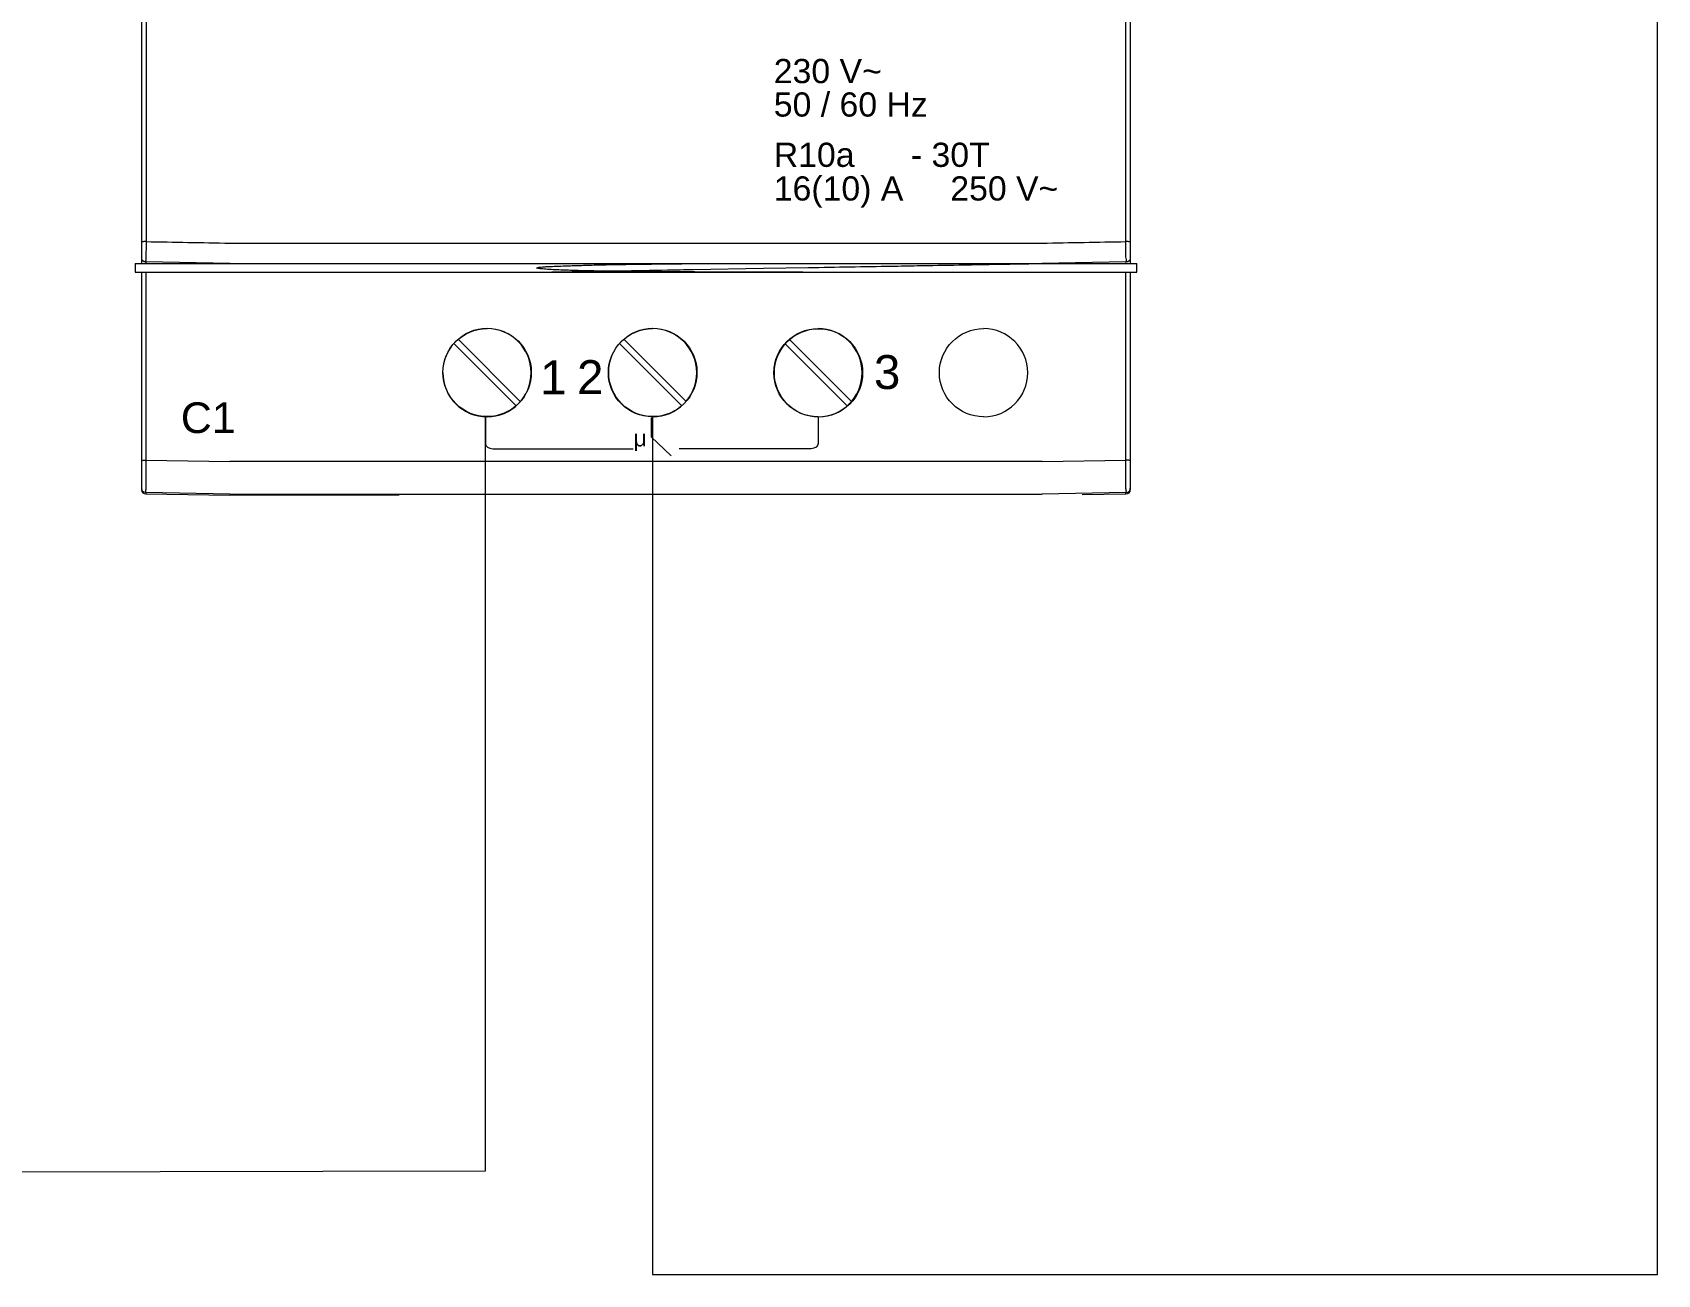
# Model space of a CAD drawing. Header units: millimetres. Extents: x 2820 to 3024, y 1658 to 1957.
# Drawn here: x 2915.73 to 2937.42, y 1858.71 to 1875.29 of the extents above; entities that cross this region are included whole.
import ezdxf

# ---------------------------------------------------------------- set-up
doc = ezdxf.new("R2010")
doc.units = ezdxf.units.MM
doc.layers.add('02_Commande', color=250, linetype='Continuous', lineweight=18)
doc.layers.add('03_Symbole', color=250, linetype='Continuous', lineweight=15)
doc.layers.add('04_Texte', color=7, linetype='Continuous')
doc.styles.add('MtXpl_Arial_Rounded', font='')
doc.styles.get("Standard").update_dxf_attribs({"font": 'arial.ttf'})
doc.styles.get('MtXpl_Arial_Rounded').set_extended_font_data('Arial Rounded')

msp = doc.modelspace()

# ---------------------------------------------------------------- linework, layer by layer
at = {"layer": '02_Commande'}
for p, q in [((2937.422, 1858.715), (2937.422, 1900.253)), ((2921.778, 1860.096), (2921.778, 1870.149)), ((2924.009, 1870.158), (2924.009, 1858.715)), ((2860.875, 1859.986), (2921.778, 1860.096)), ((2924.009, 1858.715), (2937.422, 1858.715))]:
    msp.add_line(p, q, dxfattribs=at)
at = {"layer": '03_Symbole', "color": 0, "lineweight": 0}
for points in [[(2917.191, 1872.5), (2917.191, 1876.347)], [(2930.386, 1876.347), (2930.386, 1872.5)], [(2917.191, 1872.283), (2917.191, 1872.5)], [(2918.369, 1872.476), (2929.208, 1872.476)], [(2930.386, 1872.5), (2930.386, 1872.283)], [(2917.105, 1872.205), (2918.369, 1872.205)], [(2917.105, 1872.205), (2917.105, 1872.087)], [(2917.191, 1872.205), (2917.191, 1872.282)], [(2918.369, 1872.205), (2917.248, 1872.224)], [(2918.369, 1872.205), (2929.208, 1872.205)], [(2930.328, 1872.224), (2929.208, 1872.205)], [(2929.208, 1872.205), (2930.471, 1872.205)], [(2930.386, 1872.282), (2930.386, 1872.205)], [(2930.471, 1872.087), (2930.471, 1872.205)], [(2917.105, 1872.087), (2922.458, 1872.087)], [(2917.191, 1869.582), (2917.191, 1872.087)], [(2917.248, 1872.087), (2917.248, 1869.581)], [(2922.46, 1872.087), (2925.75, 1872.087)], [(2925.75, 1872.087), (2930.471, 1872.087)], [(2930.328, 1869.581), (2930.328, 1872.087)], [(2930.386, 1872.087), (2930.386, 1869.582)], [(2917.191, 1869.206), (2917.191, 1869.582)], [(2917.248, 1869.581), (2918.369, 1869.562)], [(2929.208, 1869.562), (2930.328, 1869.581)], [(2930.386, 1869.582), (2930.386, 1869.206)], [(2929.208, 1869.562), (2918.369, 1869.562)], [(2917.191, 1869.19), (2917.191, 1869.206)], [(2918.369, 1869.128), (2917.248, 1869.147)], [(2917.248, 1869.147), (2917.248, 1869.132)], [(2930.328, 1869.147), (2929.208, 1869.128)], [(2930.328, 1869.132), (2930.328, 1869.147)], [(2930.386, 1869.206), (2930.386, 1869.19)], [(2917.248, 1869.132), (2918.369, 1869.112)], [(2918.369, 1869.128), (2929.208, 1869.128)], [(2920.486, 1869.112), (2918.369, 1869.112)], [(2920.622, 1869.113), (2920.486, 1869.112)], [(2929.208, 1869.122), (2920.622, 1869.122)], [(2920.622, 1869.122), (2920.622, 1869.113)], [(2920.622, 1869.113), (2920.622, 1869.122)], [(2929.741, 1869.121), (2930.328, 1869.132)]]:
    msp.add_lwpolyline(points, dxfattribs=at)
at = {"layer": '03_Symbole', "color": 0, "lineweight": 5}
for points in [[(2921.357, 1871.138), (2922.189, 1870.307)], [(2921.413, 1871.193), (2922.244, 1870.362)], [(2923.569, 1871.138), (2924.4, 1870.307)], [(2923.625, 1871.193), (2924.456, 1870.362)], [(2925.781, 1871.133), (2926.612, 1870.301)], [(2925.836, 1871.188), (2926.668, 1870.357)], [(2923.992, 1870.147), (2923.992, 1869.892), (2924.259, 1869.638)]]:
    msp.add_lwpolyline(points, dxfattribs=at)
at = {"layer": '03_Symbole', "color": 0, "lineweight": 0}
for points in [[(2917.249, 1876.349), (2917.249, 1875.064), (2917.249, 1873.78), (2917.249, 1872.496)], [(2930.328, 1872.496), (2930.328, 1873.78), (2930.328, 1875.064), (2930.328, 1876.349)], [(2917.249, 1872.496), (2917.622, 1872.489), (2917.995, 1872.482), (2918.369, 1872.476)], [(2929.208, 1872.476), (2929.581, 1872.482), (2929.954, 1872.489), (2930.328, 1872.496)], [(2917.248, 1872.224), (2917.207, 1872.225), (2917.191, 1872.242), (2917.191, 1872.283)], [(2917.249, 1872.205), (2917.249, 1872.211), (2917.26, 1872.22), (2917.248, 1872.224)], [(2930.328, 1872.224), (2930.315, 1872.224), (2930.328, 1872.211), (2930.328, 1872.205)], [(2930.386, 1872.283), (2930.386, 1872.242), (2930.369, 1872.225), (2930.328, 1872.224)], [(2921.211, 1870.747), (2921.211, 1871.072), (2921.475, 1871.335), (2921.8, 1871.335)], [(2923.42, 1870.747), (2923.42, 1871.072), (2923.684, 1871.335), (2924.009, 1871.335)], [(2925.629, 1870.747), (2925.629, 1871.072), (2925.893, 1871.335), (2926.218, 1871.335)], [(2927.838, 1870.747), (2927.838, 1871.072), (2928.102, 1871.335), (2928.427, 1871.335)], [(2921.211, 1870.747), (2921.211, 1870.421), (2921.475, 1870.158), (2921.8, 1870.158)], [(2924.009, 1870.158), (2923.684, 1870.158), (2923.42, 1870.421), (2923.42, 1870.747)], [(2926.218, 1870.158), (2925.893, 1870.158), (2925.629, 1870.421), (2925.629, 1870.747)], [(2928.427, 1870.158), (2928.102, 1870.158), (2927.838, 1870.421), (2927.838, 1870.747)], [(2917.248, 1869.147), (2917.207, 1869.148), (2917.191, 1869.165), (2917.191, 1869.206)], [(2917.191, 1869.19), (2917.191, 1869.149), (2917.207, 1869.132), (2917.248, 1869.132)], [(2930.328, 1869.147), (2930.369, 1869.148), (2930.386, 1869.165), (2930.386, 1869.206)], [(2930.328, 1869.132), (2930.369, 1869.132), (2930.386, 1869.149), (2930.386, 1869.19)]]:
    msp.add_open_spline(points, degree=3, dxfattribs=at)
for points, knots in [([(2917.249, 1872.496), (2917.239, 1872.496), (2917.229, 1872.496), (2917.219, 1872.496), (2917.21, 1872.497), (2917.191, 1872.481), (2917.19, 1872.5)], [0, 0, 0, 0, 1, 1, 1, 2, 2, 2, 2]), ([(2917.249, 1872.496), (2917.249, 1872.45), (2917.248, 1872.405), (2917.248, 1872.36), (2917.248, 1872.337), (2917.248, 1872.315), (2917.248, 1872.292), (2917.248, 1872.292), (2917.248, 1872.258), (2917.248, 1872.258), (2917.248, 1872.247), (2917.226, 1872.225), (2917.248, 1872.224)], [0, 0, 0, 0, 1, 1, 1, 2, 2, 2, 3, 3, 3, 4, 4, 4, 4]), ([(2930.386, 1872.5), (2930.385, 1872.481), (2930.367, 1872.497), (2930.357, 1872.496), (2930.347, 1872.496), (2930.337, 1872.496), (2930.328, 1872.496)], [0, 0, 0, 0, 1, 1, 1, 2, 2, 2, 2]), ([(2930.328, 1872.224), (2930.346, 1872.249), (2930.328, 1872.269), (2930.328, 1872.292), (2930.328, 1872.315), (2930.328, 1872.337), (2930.328, 1872.36), (2930.328, 1872.405), (2930.328, 1872.45), (2930.328, 1872.496)], [0, 0, 0, 0, 1, 1, 1, 2, 2, 2, 3, 3, 3, 3]), ([(2922.458, 1872.087), (2922.519, 1872.088), (2922.579, 1872.089), (2922.639, 1872.09), (2922.672, 1872.091), (2922.704, 1872.091), (2922.736, 1872.092), (2922.803, 1872.093), (2922.87, 1872.094), (2922.937, 1872.095), (2922.972, 1872.096), (2923.007, 1872.097), (2923.042, 1872.097), (2923.042, 1872.097), (2923.165, 1872.099), (2923.165, 1872.099), (2923.242, 1872.101), (2923.32, 1872.102), (2923.397, 1872.103), (2923.454, 1872.104), (2923.511, 1872.105), (2923.568, 1872.106), (2923.781, 1872.11), (2923.995, 1872.114), (2924.208, 1872.118), (2924.322, 1872.12), (2924.436, 1872.122), (2924.55, 1872.124), (2924.55, 1872.124), (2925.491, 1872.14), (2925.491, 1872.14), (2925.491, 1872.14), (2926.089, 1872.15), (2926.089, 1872.15), (2926.46, 1872.157), (2926.831, 1872.163), (2927.201, 1872.169), (2927.315, 1872.171), (2927.429, 1872.173), (2927.543, 1872.175), (2927.728, 1872.179), (2927.913, 1872.182), (2928.098, 1872.185), (2928.155, 1872.186), (2928.211, 1872.187), (2928.268, 1872.188), (2928.268, 1872.188), (2928.501, 1872.192), (2928.501, 1872.192), (2928.501, 1872.192), (2928.624, 1872.194), (2928.624, 1872.194), (2928.624, 1872.194), (2928.728, 1872.196), (2928.728, 1872.196), (2928.795, 1872.197), (2928.862, 1872.199), (2928.929, 1872.2), (2929.021, 1872.201), (2929.114, 1872.203), (2929.206, 1872.205)], [0, 0, 0, 0, 1, 1, 1, 2, 2, 2, 3, 3, 3, 4, 4, 4, 5, 5, 5, 6, 6, 6, 7, 7, 7, 8, 8, 8, 9, 9, 9, 10, 10, 10, 11, 11, 11, 12, 12, 12, 13, 13, 13, 14, 14, 14, 15, 15, 15, 16, 16, 16, 17, 17, 17, 18, 18, 18, 19, 19, 19, 20, 20, 20, 20]), ([(2926.013, 1872.087), (2925.597, 1872.086), (2925.181, 1872.087), (2924.765, 1872.089), (2924.638, 1872.09), (2924.51, 1872.091), (2924.382, 1872.092), (2924.246, 1872.093), (2924.11, 1872.094), (2923.973, 1872.096), (2923.892, 1872.096), (2923.81, 1872.097), (2923.728, 1872.098), (2923.602, 1872.099), (2923.475, 1872.1), (2923.349, 1872.102), (2923.238, 1872.104), (2923.128, 1872.106), (2923.017, 1872.109), (2922.948, 1872.111), (2922.879, 1872.113), (2922.809, 1872.116), (2922.775, 1872.117), (2922.741, 1872.119), (2922.707, 1872.12), (2922.674, 1872.122), (2922.64, 1872.124), (2922.607, 1872.126), (2922.579, 1872.128), (2922.551, 1872.13), (2922.523, 1872.133), (2922.506, 1872.135), (2922.488, 1872.137), (2922.47, 1872.141), (2922.465, 1872.142), (2922.461, 1872.144), (2922.46, 1872.145), (2922.46, 1872.147), (2922.469, 1872.149), (2922.476, 1872.151), (2922.496, 1872.155), (2922.509, 1872.156), (2922.524, 1872.156), (2922.544, 1872.158), (2922.568, 1872.16), (2922.591, 1872.162), (2922.628, 1872.164), (2922.663, 1872.165), (2922.698, 1872.167), (2922.737, 1872.168), (2922.776, 1872.17), (2922.815, 1872.172), (2922.842, 1872.173), (2922.868, 1872.173), (2922.895, 1872.174), (2922.923, 1872.175), (2922.95, 1872.176), (2922.978, 1872.177), (2923.015, 1872.178), (2923.052, 1872.179), (2923.089, 1872.18), (2923.135, 1872.182), (2923.182, 1872.183), (2923.229, 1872.184), (2923.332, 1872.187), (2923.435, 1872.189), (2923.538, 1872.191), (2923.691, 1872.193), (2923.843, 1872.196), (2923.995, 1872.197), (2924.15, 1872.199), (2924.304, 1872.2), (2924.458, 1872.202), (2924.65, 1872.203), (2924.841, 1872.203), (2925.033, 1872.204), (2925.218, 1872.204), (2925.403, 1872.204), (2925.588, 1872.205)], [0, 0, 0, 0, 1, 1, 1, 2, 2, 2, 3, 3, 3, 4, 4, 4, 5, 5, 5, 6, 6, 6, 7, 7, 7, 8, 8, 8, 9, 9, 9, 10, 10, 10, 11, 11, 11, 12, 12, 12, 13, 13, 13, 14, 14, 14, 15, 15, 15, 16, 16, 16, 17, 17, 17, 18, 18, 18, 19, 19, 19, 20, 20, 20, 21, 21, 21, 22, 22, 22, 23, 23, 23, 24, 24, 24, 25, 25, 25, 26, 26, 26, 26]), ([(2921.8, 1870.158), (2922.125, 1870.158), (2922.389, 1870.421), (2922.389, 1870.746), (2922.389, 1871.072), (2922.125, 1871.335), (2921.8, 1871.335)], [0, 0, 0, 0, 1, 1, 1, 2, 2, 2, 2]), ([(2924.009, 1870.158), (2924.334, 1870.158), (2924.598, 1870.421), (2924.598, 1870.746), (2924.598, 1871.072), (2924.334, 1871.335), (2924.009, 1871.335)], [0, 0, 0, 0, 1, 1, 1, 2, 2, 2, 2]), ([(2926.218, 1870.158), (2926.543, 1870.158), (2926.807, 1870.421), (2926.807, 1870.746), (2926.807, 1871.072), (2926.543, 1871.335), (2926.218, 1871.335)], [0, 0, 0, 0, 1, 1, 1, 2, 2, 2, 2]), ([(2928.427, 1870.158), (2928.752, 1870.158), (2929.016, 1870.421), (2929.016, 1870.746), (2929.016, 1871.072), (2928.752, 1871.335), (2928.427, 1871.335)], [0, 0, 0, 0, 1, 1, 1, 2, 2, 2, 2]), ([(2917.191, 1869.582), (2917.191, 1869.563), (2917.21, 1869.582), (2917.219, 1869.582), (2917.229, 1869.581), (2917.239, 1869.581), (2917.248, 1869.581)], [0, 0, 0, 0, 1, 1, 1, 2, 2, 2, 2]), ([(2917.248, 1869.581), (2917.248, 1869.509), (2917.248, 1869.437), (2917.248, 1869.364), (2917.248, 1869.328), (2917.248, 1869.292), (2917.248, 1869.256), (2917.248, 1869.238), (2917.248, 1869.22), (2917.248, 1869.202), (2917.248, 1869.184), (2917.236, 1869.167), (2917.248, 1869.147)], [0, 0, 0, 0, 1, 1, 1, 2, 2, 2, 3, 3, 3, 4, 4, 4, 4]), ([(2930.386, 1869.582), (2930.386, 1869.563), (2930.367, 1869.582), (2930.357, 1869.582), (2930.347, 1869.581), (2930.338, 1869.581), (2930.328, 1869.581)], [0, 0, 0, 0, 1, 1, 1, 2, 2, 2, 2]), ([(2930.328, 1869.147), (2930.34, 1869.167), (2930.328, 1869.184), (2930.328, 1869.202), (2930.328, 1869.22), (2930.328, 1869.238), (2930.328, 1869.256), (2930.328, 1869.292), (2930.328, 1869.328), (2930.328, 1869.364), (2930.328, 1869.437), (2930.328, 1869.509), (2930.328, 1869.581)], [0, 0, 0, 0, 1, 1, 1, 2, 2, 2, 3, 3, 3, 4, 4, 4, 4])]:
    msp.add_open_spline(points, degree=3, knots=knots, dxfattribs=at)
at = {"layer": '03_Symbole', "color": 0, "lineweight": 5}
for points, knots in [([(2922.39, 1870.75), (2922.39, 1870.913), (2922.324, 1871.06), (2922.218, 1871.167), (2922.102, 1871.282), (2921.952, 1871.339), (2921.801, 1871.339), (2921.638, 1871.339), (2921.491, 1871.273), (2921.384, 1871.167), (2921.27, 1871.052), (2921.212, 1870.901), (2921.212, 1870.75), (2921.212, 1870.588), (2921.278, 1870.44), (2921.384, 1870.334), (2921.5, 1870.219), (2921.65, 1870.161), (2921.801, 1870.161), (2921.964, 1870.161), (2922.111, 1870.227), (2922.218, 1870.334), (2922.333, 1870.449), (2922.39, 1870.599), (2922.39, 1870.75)], [0, 0, 0, 0, 1, 1, 1, 2, 2, 2, 3, 3, 3, 4, 4, 4, 5, 5, 5, 6, 6, 6, 7, 7, 7, 8, 8, 8, 8]), ([(2924.602, 1870.75), (2924.602, 1870.913), (2924.536, 1871.06), (2924.429, 1871.167), (2924.314, 1871.282), (2924.164, 1871.339), (2924.013, 1871.339), (2923.85, 1871.339), (2923.703, 1871.273), (2923.596, 1871.167), (2923.481, 1871.052), (2923.424, 1870.901), (2923.424, 1870.75), (2923.424, 1870.588), (2923.49, 1870.44), (2923.596, 1870.334), (2923.711, 1870.219), (2923.862, 1870.161), (2924.013, 1870.161), (2924.175, 1870.161), (2924.323, 1870.227), (2924.429, 1870.334), (2924.544, 1870.449), (2924.602, 1870.599), (2924.602, 1870.75)], [0, 0, 0, 0, 1, 1, 1, 2, 2, 2, 3, 3, 3, 4, 4, 4, 5, 5, 5, 6, 6, 6, 7, 7, 7, 8, 8, 8, 8]), ([(2926.813, 1870.745), (2926.813, 1870.907), (2926.747, 1871.054), (2926.641, 1871.161), (2926.526, 1871.276), (2926.375, 1871.334), (2926.224, 1871.334), (2926.062, 1871.334), (2925.914, 1871.268), (2925.808, 1871.161), (2925.693, 1871.046), (2925.635, 1870.895), (2925.635, 1870.745), (2925.635, 1870.582), (2925.701, 1870.434), (2925.808, 1870.328), (2925.923, 1870.213), (2926.073, 1870.155), (2926.224, 1870.155), (2926.387, 1870.155), (2926.534, 1870.221), (2926.641, 1870.328), (2926.756, 1870.443), (2926.813, 1870.594), (2926.813, 1870.745)], [0, 0, 0, 0, 1, 1, 1, 2, 2, 2, 3, 3, 3, 4, 4, 4, 5, 5, 5, 6, 6, 6, 7, 7, 7, 8, 8, 8, 8]), ([(2921.778, 1870.149), (2921.778, 1870.149), (2921.778, 1869.803), (2921.778, 1869.803), (2921.778, 1869.764), (2921.822, 1869.733), (2921.876, 1869.733), (2921.876, 1869.733), (2923.752, 1869.733), (2923.752, 1869.733)], [0, 0, 0, 0, 1, 1, 1, 2, 2, 2, 3, 3, 3, 3]), ([(2926.218, 1870.149), (2926.218, 1870.149), (2926.218, 1869.803), (2926.218, 1869.803), (2926.218, 1869.764), (2926.176, 1869.733), (2926.125, 1869.733), (2926.125, 1869.733), (2924.363, 1869.733), (2924.363, 1869.733)], [0, 0, 0, 0, 1, 1, 1, 2, 2, 2, 3, 3, 3, 3])]:
    msp.add_open_spline(points, degree=3, knots=knots, dxfattribs=at)

# ---------------------------------------------------------------- texts
at = {"layer": '03_Symbole', "color": 0, "style": 'MtXpl_Arial_Rounded'}
msp.add_text('μ', height=0.221, dxfattribs=at).set_placement((2923.755, 1869.763))
at = {"layer": '04_Texte', "attachment_point": 1}
for s, width, gutter_width, insert, char_height in [('230 V~', 1.80306, 1.614, (2925.627, 1874.933), 0.3229), ('50 / 60 Hz', 2.26196, 1.614, (2925.627, 1874.487), 0.3229), ('R10a      - 30T', 3.34687, 1.614, (2925.627, 1873.816), 0.32287), ('16(10) A     250 V~', 4.17684, 1.614, (2925.627, 1873.367), 0.32287), ('1', 0.45295, 2.265, (2922.509, 1870.912), 0.453), ('2', 0.45295, 2.265, (2923.002, 1870.914), 0.453), ('3', 0.45295, 2.265, (2926.964, 1870.982), 0.453), ('C1', 2.28611, 2.047, (2917.713, 1870.351), 0.4094)]:
    msp.add_mtext_dynamic_manual_height_columns(s, width=width, gutter_width=gutter_width, heights=[0], dxfattribs=dict(at, insert=insert, char_height=char_height))

doc.saveas('drawing.dxf')
